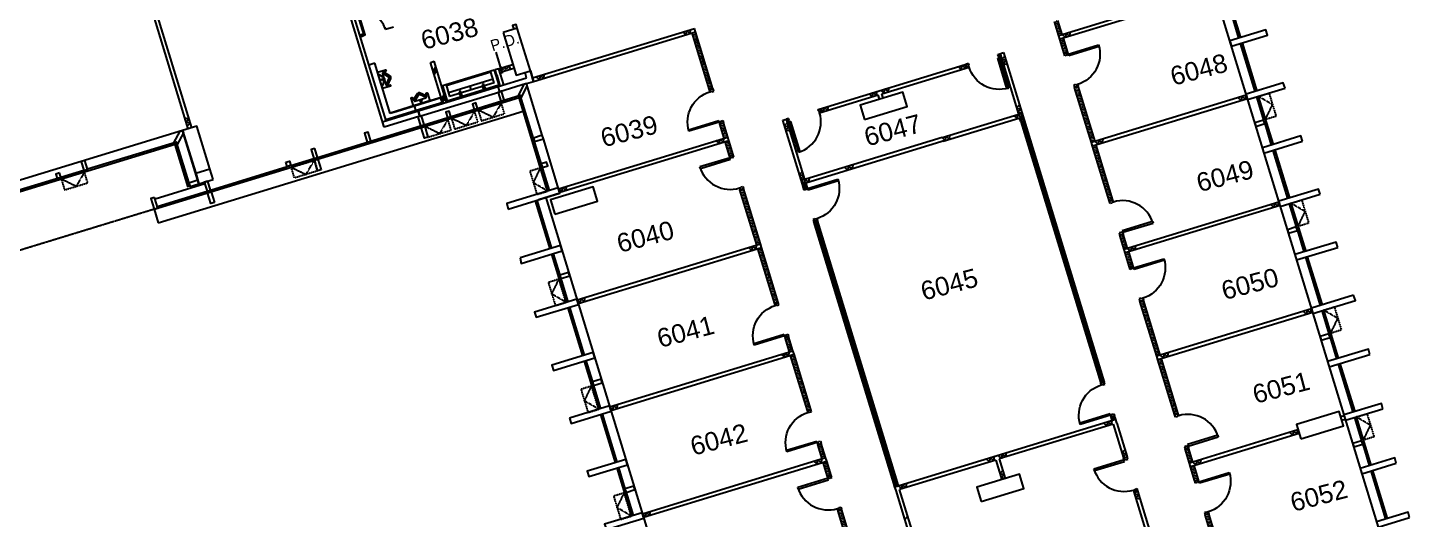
# Model space of a CAD drawing. Header units: millimetres. Extents: x 0 to 98691, y 3071 to 66337.
# Drawn here: x 22152 to 59269, y 27694 to 40894 of the extents above; entities that cross this region are included whole.
import ezdxf

# ---------------------------------------------------------------- set-up
doc = ezdxf.new("R2010")
doc.units = ezdxf.units.MM
doc.linetypes.add('HIDDEN', pattern=[9.525, 6.35, -3.175])
doc.linetypes.add('HIDDEN2', pattern=[4.7625, 3.175, -1.5875])
for name, color, linetype in [('DLN041_3', 8, 'Continuous'), ('DLN041__', 8, 'Continuous'), ('DLN061__', 8, 'Continuous'), ('DLN210__', 8, 'Continuous'), ('DLN220_1', 8, 'Continuous'), ('DLN220__', 8, 'Continuous'), ('DLN228__', 8, 'Continuous'), ('DLN280__', 8, 'Continuous'), ('DLN314__', 8, 'Continuous'), ('DLN315__', 8, 'Continuous'), ('DLN325__', 8, 'Continuous'), ('DLN740__', 8, 'Continuous'), ('FITDOOR', 8, 'Continuous'), ('PLUMB', 8, 'Continuous'), ('sani02', 8, 'Continuous')]:
    doc.layers.add(name, color=color, linetype=linetype)
doc.styles.add('SWIS721LT450', font='swissl.ttf')
doc.styles.add('SWIS721LT750', font='swissl.ttf')
doc.dimstyles.new('INTDIM', dxfattribs={"dimtxt": 300, "dimasz": 200, "dimexe": 200, "dimexo": 200, "dimgap": 100, "dimtad": 1, "dimdec": 0, "dimzin": 0, "dimdsep": 46, "dimtxsty": 'SWIS721LT450', "dimblk": 'DIMARR', "dimcen": 200, "dimclrd": 1, "dimclre": 1, "dimclrt": 256, "dimaunit": 1, "dimadec": 3, "dimazin": 0, "dimtfac": 1, "dimtdec": 0, "dimtix": 1, "dimtmove": 2, "dimatfit": 0, "dimfxl": 1, "dimtolj": 1, "dimtzin": 0, "dimarcsym": 0})

# ---------------------------------------------------------------- blocks, each defined once
blk = doc.blocks.new('DR1CR2')
at = {"layer": 'FITDOOR'}
for p, q in [((-50, 0), (-50, -50)), ((-50, 0), (0, 0)), ((0, 0), (0, -25)), ((-62.5, -50), (-50, -50)), ((-62.5, -50), (-62.5, -100)), ((-62.5, -100), (0, -100)), ((-12, -25), (0, -25)), ((-12, -75), (0, -75)), ((0, -75), (0, -100))]:
    blk.add_line(p, q, dxfattribs=at)
blk = doc.blocks.new('DR1AD')
at = {"layer": 'FITDOOR'}
for p, q in [((-45, 1), (0, 1)), ((-45, 1), (-45, 0)), ((0, 0), (0, 1)), ((-45, 0), (0, 0))]:
    blk.add_line(p, q, dxfattribs=at)
blk = doc.blocks.new('DR1AM')
at = {"layer": 'FITDOOR'}
blk.add_arc((0, 0), 1, 90, 180, dxfattribs=at)
blk = doc.blocks.new('DR1CL2')
at = {"layer": 'FITDOOR'}
for p, q in [((50, 0), (0, 0)), ((0, 0), (0, -25)), ((50, 0), (50, -50)), ((12, -25), (0, -25)), ((0, -75), (0, -100)), ((12, -75), (0, -75)), ((62.5, -100), (0, -100)), ((62.5, -50), (50, -50)), ((62.5, -50), (62.5, -100))]:
    blk.add_line(p, q, dxfattribs=at)
blk = doc.blocks.new('WINDOW-OPEN')
at = {"layer": 'DLN314__', "linetype": 'HIDDEN2', "ltscale": 0.05}
blk.add_lwpolyline([(650, 0), (0, 0), (0, 300), (650, 300)], close=True, dxfattribs=at)
blk.add_lwpolyline([(650, 0), (325, 300), (0, 0)], dxfattribs=at)
blk = doc.blocks.new('ghj')
at = {"layer": 'DLN314__'}
blk.add_line((36950, 50), (36950, 0), dxfattribs=at)
blk.add_lwpolyline([(37000, 50), (37000, 200), (36900, 200), (36900, 50)], close=True, dxfattribs=at)
blk = doc.blocks.new('dh')
at = {"layer": 'DLN314__'}
blk.add_line((38450, 50), (38450, 0), dxfattribs=at)
blk.add_lwpolyline([(38500, 50), (38500, 300), (38400, 300), (38400, 50)], close=True, dxfattribs=at)
blk = doc.blocks.new('314')
at = {"layer": 'DLN314__'}
blk.add_line((600, -250), (600, -300), dxfattribs=at)
for points in [[(650, 0), (550, 0), (550, -250), (650, -250)], [(650, -600), (550, -600), (550, -300), (650, -300)]]:
    blk.add_lwpolyline(points, close=True, dxfattribs=at)
blk = doc.blocks.new('210')
at = {"layer": 'DLN314__'}
blk.add_line((1350, -250), (1350, -300), dxfattribs=at)
blk.add_lwpolyline([(1300, -125), (1400, -125), (1400, -250), (1300, -250)], close=True, dxfattribs=at)
blk = doc.blocks.new('314-2')
at = {"layer": 'DLN314__'}
blk.add_line((-375, 199), (-312, 166), dxfattribs=at)
blk.add_lwpolyline([(-333, 234), (-312, 166), (-380, 145), (-68, -21), (0, 0), (-21, 68)], close=True, dxfattribs=at)
blk = doc.blocks.new('DIMARR')
for p, q in [((-1, 0.25), (0, 0)), ((-1, 0), (0, 0)), ((0, 0), (-1, -0.25))]:
    blk.add_line(p, q)
blk = doc.blocks.new('UP1')
at = {"layer": 'PLUMB'}
for points in [[(174, -130, 0.355245), (154, -114), (-154, -114, 0.355245), (-174, -130), (-193, -221, -0.355529), (-202, -229), (-220, -229, -0.414214), (-230, -219), (-230, 0), (230, 0), (230, -219, -0.414214), (220, -229), (202, -229, -0.355529), (193, -221), (174, -130)], [(-181, -163), (-32, -288, 0.364844), (32, -288), (181, -163)], [(-166, -118), (-13, -248, 0.364844), (13, -248), (166, -118)]]:
    blk.add_lwpolyline(points, format="xyb", dxfattribs=at)
blk.add_circle((0, -64), 20.5, dxfattribs=at)

msp = doc.modelspace()

# ---------------------------------------------------------------- linework, layer by layer
at = {"layer": 'DLN061__'}
for p, q in [((39945, 40733), (39971, 40846)), ((39834, 40699), (39750, 40778)), ((39834, 40699), (39860, 40812)), ((39945, 40733), (39860, 40812)), ((50032, 40628), (49947, 40706)), ((50032, 40628), (50058, 40740)), ((50142, 40661), (50058, 40740)), ((50142, 40661), (50168, 40774)), ((48320, 40044), (48399, 40128)), ((33111, 39854), (33045, 39729)), ((33126, 39806), (33059, 39681)), ((33140, 39758), (33074, 39633)), ((47229, 39771), (47145, 39850)), ((47229, 39771), (47255, 39883)), ((47339, 39805), (47255, 39883)), ((47339, 39805), (47365, 39917)), ((48320, 40044), (48432, 40018)), ((48354, 39934), (48432, 40018)), ((48354, 39934), (48466, 39908)), ((35901, 39497), (35816, 39576)), ((35901, 39497), (35927, 39609)), ((36011, 39531), (35927, 39609)), ((36011, 39531), (36037, 39643)), ((33338, 39112), (33272, 38987)), ((33353, 39064), (33286, 38939)), ((33367, 39016), (33301, 38891)), ((44838, 39040), (44754, 39119)), ((44838, 39040), (44864, 39152)), ((44949, 39074), (44864, 39152)), ((44949, 39074), (44975, 39186)), ((45155, 39137), (45070, 39215)), ((45155, 39137), (45181, 39249)), ((45265, 39170), (45181, 39249)), ((45265, 39170), (45291, 39283)), ((54752, 38934), (54668, 39013)), ((54752, 38934), (54778, 39046)), ((54863, 38968), (54778, 39046)), ((54863, 38968), (54889, 39080)), ((43529, 38640), (43445, 38718)), ((43529, 38640), (43555, 38752)), ((43639, 38673), (43555, 38752)), ((43639, 38673), (43665, 38786)), ((48720, 38735), (48799, 38819)), ((48720, 38735), (48833, 38709)), ((48754, 38624), (48833, 38709)), ((48754, 38624), (48867, 38598)), ((26485, 38441), (26372, 38467)), ((26485, 38441), (26406, 38357)), ((26518, 38331), (26406, 38357)), ((26518, 38331), (26440, 38246)), ((42487, 38261), (42565, 38345)), ((42487, 38261), (42599, 38235)), ((42520, 38150), (42599, 38235)), ((48730, 38452), (48646, 38531)), ((48730, 38452), (48756, 38565)), ((48841, 38486), (48756, 38565)), ((48841, 38486), (48867, 38598)), ((40726, 37783), (40642, 37861)), ((40726, 37783), (40752, 37895)), ((40837, 37816), (40752, 37895)), ((40837, 37816), (40863, 37929)), ((42520, 38150), (42633, 38124)), ((46799, 37862), (46715, 37941)), ((46799, 37862), (46825, 37974)), ((46910, 37896), (46825, 37974)), ((46910, 37896), (46936, 38008)), ((50909, 37759), (50935, 37871)), ((51019, 37793), (50935, 37871)), ((51019, 37793), (51045, 37905)), ((50909, 37759), (50825, 37838)), ((44188, 37063), (44103, 37142)), ((44188, 37063), (44214, 37176)), ((44298, 37097), (44214, 37176)), ((44298, 37097), (44324, 37210)), ((42887, 36951), (42966, 37036)), ((42887, 36951), (42999, 36925)), ((42921, 36841), (42999, 36925)), ((42921, 36841), (43033, 36815)), ((43022, 36707), (42937, 36786)), ((43022, 36707), (43048, 36819)), ((43132, 36741), (43048, 36819)), ((43132, 36741), (43158, 36853)), ((36500, 36491), (36416, 36569)), ((36500, 36491), (36526, 36603)), ((36611, 36524), (36526, 36603)), ((36611, 36524), (36637, 36637)), ((55630, 36065), (55545, 36144)), ((55630, 36065), (55656, 36177)), ((55740, 36099), (55656, 36177)), ((55740, 36099), (55766, 36211)), ((41603, 34914), (41519, 34993)), ((41603, 34914), (41629, 35026)), ((41714, 34948), (41629, 35026)), ((41714, 34948), (41740, 35060)), ((51786, 34890), (51702, 34969)), ((51786, 34890), (51812, 35002)), ((51897, 34924), (51812, 35002)), ((51897, 34924), (51922, 35036)), ((36995, 33505), (36910, 33584)), ((36995, 33505), (37021, 33617)), ((37105, 33539), (37021, 33617)), ((37105, 33539), (37131, 33651)), ((56507, 33196), (56422, 33275)), ((56507, 33196), (56533, 33309)), ((56617, 33230), (56533, 33309)), ((56617, 33230), (56643, 33342)), ((42480, 32045), (42396, 32124)), ((42480, 32045), (42506, 32157)), ((42591, 32079), (42506, 32157)), ((42591, 32079), (42617, 32191)), ((52663, 32021), (52579, 32100)), ((52663, 32021), (52689, 32134)), ((52774, 32055), (52689, 32134)), ((52774, 32055), (52800, 32167)), ((37872, 30636), (37787, 30715)), ((37872, 30636), (37898, 30748)), ((37982, 30670), (37898, 30748)), ((37982, 30670), (38008, 30782)), ((51149, 30199), (51064, 30277)), ((51149, 30199), (51175, 30311)), ((51259, 30232), (51175, 30311)), ((51259, 30232), (51285, 30345)), ((56251, 29981), (56277, 30093)), ((56141, 29947), (56056, 30026)), ((56141, 29947), (56167, 30060)), ((56251, 29981), (56167, 30060)), ((47993, 29234), (48019, 29346)), ((48104, 29268), (48019, 29346)), ((48104, 29268), (48129, 29380)), ((48310, 29331), (48225, 29409)), ((48310, 29331), (48336, 29443)), ((48420, 29364), (48336, 29443)), ((48420, 29364), (48446, 29477)), ((51551, 29477), (51629, 29561)), ((51551, 29477), (51663, 29451)), ((51584, 29366), (51663, 29451)), ((51584, 29366), (51637, 29354)), ((43357, 29176), (43273, 29255)), ((43357, 29176), (43383, 29288)), ((43468, 29210), (43383, 29288)), ((43468, 29210), (43494, 29322)), ((47993, 29234), (47909, 29313)), ((48269, 28924), (48348, 29009)), ((53540, 29152), (53456, 29231)), ((53540, 29152), (53566, 29265)), ((53651, 29186), (53566, 29265)), ((53651, 29186), (53677, 29298)), ((45632, 28512), (45547, 28591)), ((45632, 28512), (45658, 28624)), ((45742, 28546), (45658, 28624)), ((45742, 28546), (45768, 28658)), ((48269, 28924), (48381, 28898)), ((48303, 28814), (48381, 28898)), ((48303, 28814), (48415, 28788)), ((51887, 28377), (51966, 28462)), ((51887, 28377), (51999, 28351)), ((51921, 28267), (51999, 28351)), ((51921, 28267), (52033, 28241)), ((38749, 27767), (38665, 27846)), ((38749, 27767), (38775, 27879)), ((38859, 27801), (38775, 27879)), ((38859, 27801), (38885, 27913)), ((45717, 27693), (45796, 27778))]:
    msp.add_line(p, q, dxfattribs=at)
at = {"layer": 'DLN210__'}
for p, q in [((54048, 41830), (58829, 26194)), ((54335, 41917), (54730, 40626)), ((54507, 41185), (54682, 40612)), ((54726, 40468), (55121, 39177)), ((54774, 40483), (55168, 39192)), ((35977, 38004), (35553, 39391)), ((25552, 36019), (35354, 39016)), ((31828, 38408), (34792, 39315)), ((32684, 38513), (34836, 39171)), ((32805, 38289), (35387, 39078)), ((34123, 39110), (34792, 39315)), ((36121, 36506), (35354, 39016)), ((36169, 36520), (35387, 39078)), ((55164, 39034), (55354, 38412)), ((55212, 39048), (55607, 37757)), ((25663, 35656), (35465, 38653)), ((29936, 37412), (32710, 38260)), ((55384, 38316), (55559, 37743)), ((26317, 38135), (17901, 35562)), ((36452, 36450), (36006, 37908)), ((26117, 37761), (18276, 35363)), ((26151, 37823), (23760, 37092)), ((55603, 37599), (55998, 36308)), ((55651, 37614), (56046, 36323)), ((27067, 36535), (29123, 37163)), ((29219, 37193), (29841, 37383)), ((23664, 37063), (20891, 36215)), ((26913, 36697), (25574, 36287)), ((25633, 36096), (26972, 36505)), ((36452, 36450), (35878, 36274)), ((25464, 36306), (25552, 36019)), ((25552, 36019), (25663, 35656)), ((35783, 36245), (36178, 34954)), ((35831, 36260), (36225, 34969)), ((36070, 36333), (39534, 25001)), ((56042, 36165), (56232, 35543)), ((56089, 36179), (56484, 34888)), ((56261, 35448), (56436, 34874)), ((36221, 34811), (36616, 33520)), ((36269, 34825), (36445, 34252)), ((56480, 34730), (56875, 33439)), ((56528, 34745), (56923, 33454)), ((36474, 34156), (36664, 33534)), ((36660, 33376), (37055, 32085)), ((36708, 33391), (37102, 32100)), ((56919, 33296), (57109, 32674)), ((56966, 33310), (57361, 32019)), ((57138, 32579), (57313, 32005)), ((37098, 31942), (37493, 30651)), ((37146, 31956), (37322, 31383)), ((57357, 31861), (57752, 30570)), ((57405, 31876), (57800, 30585)), ((37351, 31287), (37541, 30665)), ((37537, 30507), (37932, 29216)), ((37585, 30522), (37980, 29231)), ((57844, 30442), (58238, 29151)), ((57796, 30427), (57986, 29805)), ((58015, 29710), (58190, 29136)), ((37976, 29073), (38370, 27782)), ((38023, 29088), (38199, 28514)), ((58234, 28993), (58629, 27701)), ((58282, 29007), (58677, 27716)), ((38228, 28418), (38418, 27797))]:
    msp.add_line(p, q, dxfattribs=at)
at = {"layer": 'DLN210__', "linetype": 'HIDDEN2', "ltscale": 0.3}
msp.add_line((25648, 36048), (19814, 34265), dxfattribs=at)
at = {"layer": 'DLN220_1'}
msp.add_line((31684, 38364), (32640, 38657), dxfattribs=at)
at = {"layer": 'DLN220__'}
for p, q in [((31728, 38221), (29155, 46637)), ((31780, 38394), (29280, 46570)), ((31780, 38394), (29309, 46474)), ((53629, 41832), (49852, 40677)), ((53658, 41736), (49881, 40582)), ((35715, 39545), (40066, 40875)), ((40096, 40779), (40066, 40875)), ((35744, 39449), (40096, 40779)), ((49881, 40582), (49852, 40677)), ((48214, 40177), (48369, 40224)), ((48274, 40195), (48771, 38569)), ((48369, 40224), (48923, 38414)), ((34804, 39789), (34709, 39760)), ((34752, 39616), (34709, 39760)), ((34804, 39789), (34936, 39359)), ((35657, 39736), (35744, 39449)), ((35744, 39449), (35657, 39736)), ((43385, 38700), (47425, 39935)), ((45099, 39120), (47442, 39836)), ((34752, 39616), (34840, 39329)), ((34792, 39315), (35557, 39549)), ((35553, 39391), (34836, 39171)), ((35557, 39549), (35513, 39692)), ((35553, 39391), (35744, 39449)), ((34836, 39171), (34792, 39315)), ((34836, 39171), (34792, 39315)), ((43426, 38608), (45004, 39091)), ((45040, 38971), (45004, 39091)), ((45136, 39000), (45099, 39120)), ((54889, 39080), (50729, 37808)), ((54918, 38985), (50758, 37713)), ((32684, 38513), (32640, 38657)), ((32640, 38657), (32684, 38513)), ((32684, 38513), (31728, 38221)), ((42440, 38411), (42596, 38459)), ((42967, 36690), (42440, 38411)), ((43033, 36815), (42536, 38441)), ((46715, 37941), (48867, 38598)), ((46744, 37845), (48896, 38503)), ((36416, 36569), (40958, 37958)), ((36445, 36474), (40987, 37863)), ((40987, 37863), (40958, 37958)), ((46715, 37941), (42937, 36786)), ((46799, 37862), (42967, 36690)), ((50758, 37713), (50729, 37808)), ((26667, 36988), (26755, 36701)), ((26755, 36701), (27138, 36818)), ((27138, 36818), (27050, 37105)), ((55766, 36211), (51606, 34939)), ((55795, 36116), (51635, 34844)), ((36910, 33584), (41835, 35089)), ((36940, 33488), (41864, 34994)), ((41864, 34994), (41835, 35089)), ((51635, 34844), (51606, 34939)), ((56643, 33342), (52483, 32071)), ((56672, 33247), (52512, 31975)), ((37787, 30715), (42712, 32220)), ((37817, 30619), (42742, 32125)), ((42742, 32125), (42712, 32220)), ((52512, 31975), (52483, 32071)), ((57520, 30473), (57425, 30444)), ((51381, 30374), (45452, 28561)), ((51315, 30249), (48254, 29314)), ((51315, 30249), (51592, 29341)), ((51410, 30279), (51381, 30374)), ((51410, 30279), (51688, 29370)), ((56277, 30093), (53360, 29202)), ((57549, 30378), (57454, 30349)), ((56306, 29998), (53389, 29106)), ((38665, 27846), (43589, 29351)), ((43619, 29256), (43589, 29351)), ((51592, 29341), (51688, 29370)), ((38694, 27750), (43619, 29256)), ((48159, 29284), (45577, 28495)), ((48159, 29284), (48320, 28758)), ((48254, 29314), (48415, 28788)), ((53389, 29106), (53360, 29202)), ((45481, 28466), (45452, 28561)), ((46037, 26649), (45481, 28466)), ((46132, 26678), (45577, 28495)), ((51966, 28462), (51870, 28432)), ((51870, 28432), (53649, 22612)), ((51966, 28462), (53785, 22512))]:
    msp.add_line(p, q, dxfattribs=at)
at = {"layer": 'DLN220__', "linetype": 'HIDDEN2', "ltscale": 0.1}
for p, q in [((34804, 39789), (35091, 39877)), ((34833, 39693), (35120, 39781))]:
    msp.add_line(p, q, dxfattribs=at)
at = {"layer": 'DLN220__', "linetype": 'HIDDEN2', "ltscale": 0.05}
msp.add_line((35105, 39829), (34819, 39741), dxfattribs=at)
at = {"layer": 'DLN220__'}
for points in [[(35306, 40883), (35277, 40979), (35181, 40950), (35210, 40854)], [(35091, 39877), (35187, 39906)], [(35120, 39781), (35091, 39877)], [(35120, 39781), (35216, 39810)], [(32684, 38513), (32684, 38513)]]:
    msp.add_lwpolyline(points, dxfattribs=at)
at = {"layer": 'DLN228__'}
for p, q in [((24004, 46212), (26460, 38179)), ((24100, 46241), (26556, 38208)), ((49852, 40677), (49735, 41060)), ((49947, 40706), (49830, 41089)), ((40468, 39220), (40000, 40750)), ((40563, 39249), (40096, 40779)), ((49998, 40199), (49881, 40582)), ((50094, 40228), (49977, 40611)), ((48274, 40195), (48303, 40099)), ((48303, 40099), (48274, 40195)), ((48274, 40195), (48303, 40099)), ((48303, 40099), (48274, 40195)), ((48274, 40195), (48303, 40099)), ((50094, 40228), (49998, 40199)), ((47395, 39821), (47365, 39917)), ((47395, 39821), (47365, 39917)), ((47395, 39821), (47365, 39917)), ((47395, 39821), (47365, 39917)), ((47395, 39821), (47365, 39917)), ((47395, 39821), (47365, 39917)), ((40468, 39220), (40563, 39249)), ((50371, 39320), (50276, 39291)), ((50729, 37808), (50276, 39291)), ((50825, 37838), (50371, 39320)), ((43474, 38623), (43445, 38718)), ((43474, 38623), (43445, 38718)), ((43474, 38623), (43445, 38718)), ((43474, 38623), (43445, 38718)), ((43474, 38623), (43445, 38718)), ((43474, 38623), (43445, 38718)), ((40746, 38311), (40841, 38341)), ((40863, 37929), (40746, 38311)), ((40958, 37958), (40841, 38341)), ((42536, 38441), (42565, 38345)), ((42565, 38345), (42536, 38441)), ((42536, 38441), (42565, 38345)), ((42565, 38345), (42536, 38441)), ((42536, 38441), (42565, 38345)), ((42565, 38345), (42536, 38441)), ((42536, 38441), (42565, 38345)), ((42565, 38345), (42536, 38441)), ((42536, 38441), (42565, 38345)), ((42565, 38345), (42536, 38441)), ((48829, 38378), (48800, 38473)), ((48829, 38378), (50057, 34361)), ((48877, 38392), (48848, 38488)), ((48877, 38392), (50105, 34376)), ((48896, 38503), (48925, 38407)), ((48923, 38414), (50153, 34391)), ((41104, 37480), (40987, 37863)), ((41009, 37451), (40892, 37833)), ((49203, 37499), (50124, 34486)), ((51211, 36230), (50758, 37713)), ((51307, 36260), (50854, 37742)), ((41009, 37451), (41104, 37480)), ((49107, 37469), (50028, 34457)), ((49155, 37484), (50076, 34472)), ((41286, 36542), (41382, 36572)), ((41740, 35060), (41286, 36542)), ((41835, 35089), (41382, 36572)), ((42996, 36594), (42967, 36690)), ((42996, 36594), (43092, 36624)), ((42996, 36594), (43092, 36624)), ((43044, 36609), (43014, 36705)), ((43092, 36624), (43062, 36719)), ((51307, 36260), (51211, 36230)), ((43369, 35715), (43274, 35686)), ((43369, 35715), (43274, 35686)), ((43369, 35715), (43274, 35686)), ((44195, 32674), (43274, 35686)), ((44224, 32578), (43274, 35686)), ((44242, 32688), (43321, 35701)), ((44272, 32593), (43321, 35701)), ((44290, 32703), (43369, 35715)), ((44320, 32607), (43369, 35715)), ((51489, 35322), (51585, 35351)), ((51606, 34939), (51489, 35322)), ((51702, 34969), (51585, 35351)), ((42222, 33482), (41769, 34964)), ((42318, 33511), (41864, 34994)), ((51752, 34461), (51635, 34844)), ((51848, 34491), (51731, 34873)), ((50057, 34361), (50978, 31349)), ((50057, 34361), (50978, 31349)), ((50105, 34376), (51026, 31364)), ((50105, 34376), (51026, 31364)), ((50153, 34391), (51074, 31378)), ((50153, 34391), (51074, 31378)), ((51752, 34461), (51848, 34491)), ((42222, 33482), (42318, 33511)), ((52030, 33553), (52126, 33582)), ((52483, 32071), (52030, 33553)), ((52579, 32100), (52126, 33582)), ((42500, 32574), (42595, 32603)), ((42617, 32191), (42500, 32574)), ((42712, 32220), (42595, 32603)), ((45145, 29566), (44224, 32578)), ((45423, 28657), (44224, 32578)), ((45193, 29580), (44272, 32593)), ((45470, 28672), (44272, 32593)), ((45240, 29595), (44320, 32607)), ((45518, 28686), (44320, 32607)), ((43099, 30613), (42646, 32095)), ((43195, 30642), (42742, 32125)), ((52966, 30493), (52512, 31975)), ((53061, 30522), (52608, 32004)), ((50978, 31349), (51074, 31378)), ((43099, 30613), (43195, 30642)), ((51352, 30470), (51256, 30441)), ((51352, 30470), (51256, 30441)), ((51352, 30470), (51256, 30441)), ((51285, 30345), (51256, 30441)), ((51285, 30345), (51256, 30441)), ((51333, 30360), (51304, 30455)), ((51333, 30360), (51304, 30455)), ((51381, 30374), (51352, 30470)), ((51381, 30374), (51352, 30470)), ((53061, 30522), (52966, 30493)), ((43377, 29705), (43473, 29734)), ((43494, 29322), (43377, 29705)), ((43589, 29351), (43473, 29734)), ((53339, 29613), (53243, 29584)), ((53360, 29202), (53243, 29584)), ((53456, 29231), (53339, 29613)), ((43640, 28844), (43523, 29227)), ((43736, 28873), (43619, 29256)), ((53506, 28723), (53389, 29106)), ((53602, 28753), (53485, 29135)), ((43640, 28844), (43736, 28873)), ((45452, 28561), (45423, 28657)), ((45452, 28561), (45423, 28657)), ((45500, 28576), (45470, 28672)), ((45500, 28576), (45470, 28672)), ((45547, 28591), (45518, 28686)), ((45547, 28591), (45518, 28686)), ((53602, 28753), (53506, 28723)), ((43918, 27936), (44013, 27965)), ((44371, 26453), (43918, 27936)), ((44467, 26483), (44013, 27965)), ((53880, 27844), (53784, 27815)), ((54333, 26362), (53880, 27844)), ((54237, 26333), (53784, 27815))]:
    msp.add_line(p, q, dxfattribs=at)
at = {"layer": 'DLN228__', "linetype": 'HIDDEN', "ltscale": 0.01}
for p, q in [((49900, 40692), (49783, 41074)), ((40516, 39235), (40048, 40765)), ((50046, 40214), (49929, 40596)), ((50777, 37823), (50324, 39305)), ((40910, 37944), (40793, 38326)), ((41057, 37465), (40940, 37848)), ((51259, 36245), (50806, 37727)), ((41787, 35075), (41334, 36557)), ((51654, 34954), (51537, 35337)), ((42270, 33497), (41817, 34979)), ((51800, 34476), (51683, 34858)), ((52531, 32085), (52078, 33567)), ((42665, 32206), (42548, 32588)), ((43147, 30628), (42694, 32110)), ((53013, 30507), (52560, 31989)), ((43542, 29337), (43425, 29719)), ((53408, 29216), (53291, 29599)), ((43688, 28859), (43571, 29241)), ((53554, 28738), (53437, 29121)), ((44419, 26468), (43966, 27950)), ((54285, 26347), (53832, 27830))]:
    msp.add_line(p, q, dxfattribs=at)
at = {"layer": 'DLN280__'}
for points in [[(34923, 40767), (35274, 39619), (35657, 39736), (35306, 40883)], [(34923, 40767), (35274, 39619), (35657, 39736), (35306, 40883)], [(44631, 38428), (45779, 38779), (45662, 39161), (44514, 38810)], [(26317, 38135), (26667, 36988), (27050, 37105), (26699, 38252)], [(36312, 35884), (37459, 36235), (37342, 36617), (36195, 36267)], [(56350, 29854), (57498, 30205), (57381, 30588), (56233, 30237)], [(47767, 28171), (48915, 28522), (48798, 28905), (47650, 28554)]]:
    msp.add_lwpolyline(points, close=True, dxfattribs=at)
at = {"layer": 'DLN314__'}
for p, q in [((35354, 39016), (35387, 39078)), ((26755, 36701), (26317, 38135)), ((26468, 36613), (26117, 37761)), ((26516, 36628), (26151, 37823)), ((23712, 37077), (23727, 37030)), ((26501, 36675), (26454, 36661)), ((26899, 36745), (26913, 36697))]:
    msp.add_line(p, q, dxfattribs=at)
for points in [[(54487, 40395), (55459, 40692), (55411, 40835), (54443, 40539)], [(35320, 39058), (35387, 39078), (35408, 39011), (35574, 39323), (35553, 39391), (35486, 39370)], [(55931, 39268), (55883, 39410), (54881, 39104), (54881, 39104), (54881, 39104), (54925, 38961)], [(56403, 37844), (56355, 37986), (55320, 37670), (55320, 37670), (55320, 37670), (55364, 37526)], [(23687, 37331), (23591, 37302), (23664, 37063), (23760, 37092)], [(26755, 36701), (26726, 36796), (26487, 36723), (26516, 36628)], [(35059, 36024), (36452, 36450), (36408, 36593), (35024, 36170)], [(56875, 36419), (56827, 36562), (55759, 36235), (55759, 36235), (55759, 36235), (55802, 36092)], [(25560, 36335), (25464, 36306), (25552, 36019), (25648, 36048)], [(35379, 34710), (35414, 34564), (36508, 34898), (36464, 35042)], [(57347, 34995), (57299, 35138), (56197, 34801), (56241, 34657)], [(36903, 33607), (35764, 33259), (35811, 33117), (36947, 33464)], [(57771, 33713), (56636, 33366), (56680, 33223), (57819, 33571)], [(37342, 32173), (36236, 31835), (36283, 31693), (37385, 32030)], [(58204, 32120), (58168, 32266), (57074, 31932), (57118, 31788)], [(36708, 30411), (36755, 30268), (37824, 30595), (37824, 30595), (37824, 30595), (37780, 30739)], [(58559, 30660), (58524, 30806), (57513, 30497), (57557, 30354)], [(58914, 29200), (58879, 29346), (57951, 29063), (57995, 28919)], [(38263, 29161), (38263, 29161), (38219, 29304), (37180, 28987), (37227, 28844), (38263, 29161)], [(38701, 27726), (38657, 27870), (37652, 27562), (37699, 27420), (38701, 27726), (38701, 27726)], [(59269, 27740), (59234, 27886), (58390, 27628), (58434, 27485)]]:
    msp.add_lwpolyline(points, close=True, dxfattribs=at)
at = {"layer": 'DLN740__'}
for p, q in [((31747, 40894), (31762, 40846)), ((31977, 40911), (31762, 40846)), ((31174, 40718), (31078, 40689)), ((31188, 40670), (31093, 40641)), ((31174, 40718), (31188, 40670))]:
    msp.add_line(p, q, dxfattribs=at)
at = {"layer": 'DLN740__', "linetype": 'ByBlock'}
for p, q in [((31480, 39938), (31322, 39890)), ((34684, 39752), (33274, 39321)), ((34684, 39412), (34589, 39723)), ((34684, 39752), (34708, 39760)), ((34684, 39752), (34809, 39346)), ((33394, 39358), (33489, 39047)), ((33399, 39339), (34595, 39704)), ((34809, 39346), (33422, 38922)), ((34655, 39508), (33459, 39143)), ((34684, 39412), (33489, 39047)), ((33262, 39019), (32545, 38800)), ((33262, 39019), (32545, 38800)), ((33265, 39007), (32548, 38788)), ((33265, 39007), (32548, 38788)), ((33299, 38858), (33251, 39013)), ((33299, 38858), (33251, 39013)), ((33310, 38862), (33263, 39016)), ((33310, 38862), (33263, 39016)), ((33298, 39328), (33422, 38922)), ((34071, 39225), (34042, 39321)), ((32585, 38669), (31772, 38420)), ((32545, 38800), (31889, 38599)), ((32548, 38788), (31893, 38588)), ((32545, 38800), (31985, 38629)), ((32548, 38788), (31989, 38617)), ((32592, 38645), (32545, 38800)), ((32592, 38645), (32545, 38800)), ((33302, 38888), (32585, 38669)), ((32734, 38529), (32706, 38520)), ((32734, 38529), (32706, 38520))]:
    msp.add_line(p, q, dxfattribs=at)
msp.add_lwpolyline([(31893, 38588), (31480, 39938)], dxfattribs=at)
for points in [[(31695, 39681, 0.355245), (31685, 39658), (31775, 39363, 0.355245), (31796, 39349), (31889, 39358, -0.355529), (31899, 39351), (31904, 39334, -0.414214), (31898, 39321), (31688, 39257), (31554, 39697), (31763, 39761, -0.414214), (31776, 39755), (31781, 39738, -0.355529), (31776, 39726), (31695, 39681)], [(31672, 39304), (31748, 39482, 0.364844), (31729, 39544), (31567, 39649)], [(31783, 39353), (31862, 39537, 0.364844), (31854, 39562), (31686, 39671)], [(31830, 39352), (31906, 39531, 0.364844), (31887, 39592), (31725, 39698)]]:
    msp.add_lwpolyline(points, format="xyb", dxfattribs=at)
for points in [[(34363, 39363), (34385, 39289), (34427, 39301), (34404, 39375)], [(33741, 39173), (33764, 39099), (33805, 39111), (33783, 39185)], [(33808, 39112), (33820, 39076), (33772, 39061), (33761, 39098)], [(34430, 39302), (34441, 39266), (34394, 39251), (34382, 39288)]]:
    msp.add_lwpolyline(points, close=True, dxfattribs=at)
msp.add_circle((31682, 39496), 20.5, dxfattribs=at)
at = {"layer": 'FITDOOR'}
msp.add_lwpolyline([(31181, 40694), (31217, 40705), (31042, 41279), (31006, 41268)], close=True, dxfattribs=at)
msp.add_arc((31181, 40694), 600, 17, 107, dxfattribs=at)
at = {"layer": 'sani02'}
for p, q in [((32974, 39961), (33069, 39991)), ((33310, 38862), (32974, 39961)), ((33406, 38891), (33069, 39991))]:
    msp.add_line(p, q, dxfattribs=at)

# ---------------------------------------------------------------- block references
at = {"layer": 'DLN314__'}
for name, p, rotation in [('dh', (-1846, 27643), 16.99999999999594), ('WINDOW-OPEN', (55212, 39048), 286.999999999218), ('ghj', (-1846, 27643), 16.99999999999594), ('ghj', (-1129, 27862), 16.99999999999594), ('314', (32110, 38338), 17.00000000041399), ('dh', (66659, 1609), 106.9999999999596), ('dh', (-5432, 26546), 17.00000000001532), ('dh', (24463, 74638), 286.9999999999959), ('314', (29242, 37461), 17.00000000041399), ('210', (27807, 37022), 17.00000000041399), ('WINDOW-OPEN', (29855, 37335), 197.0000000000153), ('ghj', (25114, 72510), 286.999999999218), ('314', (26373, 36584), 17.00000000041399), ('WINDOW-OPEN', (56089, 36179), 286.999999999218), ('dh', (67536, -1260), 106.9999999999596), ('dh', (25170, 70959), 286.9999999999959), ('WINDOW-OPEN', (56966, 33310), 286.999999999218), ('dh', (68413, -4129), 106.9999999999596), ('dh', (26047, 68090), 286.9999999999959), ('WINDOW-OPEN', (57844, 30442), 286.999999999218), ('dh', (69290, -6998), 106.9999999999596), ('dh', (26924, 65221), 286.9999999999959)]:
    msp.add_blockref(name, p, dxfattribs=dict(at, rotation=rotation))
at = {"layer": 'DLN314__', "xscale": -1}
for name, p, rotation in [('WINDOW-OPEN', (33537, 38460), 197.0000000000153), ('WINDOW-OPEN', (34254, 38680), 197.0000000000153), ('WINDOW-OPEN', (32820, 38241), 197.0000000000153), ('314-2', (26317, 38135), 214.0000000000116), ('WINDOW-OPEN', (35931, 37127), 106.999999999218), ('210', (24213, 37492), 16.99999999963959), ('WINDOW-OPEN', (23057, 36825), 197.0000000000382), ('WINDOW-OPEN', (36426, 34141), 107.0000000009345), ('WINDOW-OPEN', (37303, 31272), 107.0000000009345), ('WINDOW-OPEN', (38180, 28404), 107.0000000009345)]:
    msp.add_blockref(name, p, dxfattribs=dict(at, rotation=rotation))
at = {"layer": 'DLN315__'}
for p, xscale, yscale, zscale, rotation in [((40731, 38359), -850.0000000000246, 850, 850, 107.0000000000416), ((41023, 37403), 850.0000000000247, 850.0000000000247, 850.0000000000247, 106.9999999999707), ((43106, 36576), -850.0000000000111, 849.9999999999991, 849.9999999999998, 287.0000000015887), ((51241, 30488), -850.0000000000152, 849.9999999999851, 849.9999999999998, 107.0000000016029)]:
    msp.add_blockref('DR1AM', p, dxfattribs=dict(at, xscale=xscale, yscale=yscale, zscale=zscale, rotation=rotation))
at = {"layer": 'DLN315__', "xscale": -1}
for name, p, rotation in [('DR1CL2', (40468, 39220), 106.999999999218), ('DR1CR2', (40746, 38311), 106.999999999218), ('DR1CR2', (43092, 36624), 287.0000000009346), ('DR1CL2', (43369, 35715), 287.0000000009346), ('DR1CL2', (43369, 35715), 287.0000000009346), ('DR1CL2', (50978, 31349), 106.999999999218), ('DR1CR2', (51256, 30441), 106.999999999218)]:
    msp.add_blockref(name, p, dxfattribs=dict(at, rotation=rotation))
for p, yscale, rotation in [((40731, 38359), 850, 106.999999999218), ((43106, 36576), 849.9999999999991, 287.0000000009346), ((51241, 30488), 849.9999999999851, 106.999999999218)]:
    msp.add_blockref('DR1AD', p, dxfattribs=dict(at, yscale=yscale, rotation=rotation))
at = {"layer": 'DLN315__', "yscale": 850, "rotation": 107.0000000007943}
msp.add_blockref('DR1AD', (41023, 37403), dxfattribs=at)
at = {"layer": 'DLN315__', "rotation": 107.0000000007943}
for name, p in [('DR1CR2', (41009, 37451)), ('DR1CL2', (41286, 36542))]:
    msp.add_blockref(name, p, dxfattribs=at)
at = {"layer": 'DLN325__', "xscale": -1}
for name, p, rotation in [('DR1CR2', (48303, 40099), 196.9999999948047), ('DR1CR2', (50094, 40228), 286.9999999990993), ('DR1CL2', (47395, 39821), 196.9999999948047), ('DR1CL2', (50371, 39320), 286.9999999990993), ('DR1CR2', (51848, 34491), 286.9999999973625), ('DR1CL2', (42222, 33482), 106.9999999990961), ('DR1CL2', (52126, 33582), 286.9999999973625), ('DR1CR2', (42500, 32574), 106.9999999990961), ('DR1CL2', (43099, 30613), 106.9999999990961), ('DR1CR2', (43377, 29705), 106.9999999990961), ('DR1CR2', (53602, 28753), 286.9999999973796), ('DR1CL2', (53880, 27844), 286.9999999973796)]:
    msp.add_blockref(name, p, dxfattribs=dict(at, rotation=rotation))
at = {"layer": 'DLN325__', "xscale": -1, "yscale": 850}
for p, rotation in [((50108, 40181), 286.9999999990993), ((48255, 40085), 196.9999999948047), ((51862, 34443), 286.9999999973625), ((42485, 32621), 106.9999999990961), ((43362, 29753), 106.9999999990961), ((53617, 28705), 286.9999999973796)]:
    msp.add_blockref('DR1AD', p, dxfattribs=dict(at, rotation=rotation))
at = {"layer": 'DLN325__'}
for p, xscale, yscale, zscale, rotation in [((50108, 40181), -850.0000000000247, 850, 850, 287.0000000000448), ((48255, 40085), -850.0000000000274, 850, 850, 196.9999999982506), ((42613, 38360), 850.0000000000028, 850.0000000000028, 850.0000000000028, 197.0000000017478), ((51570, 35399), 850.0000000000247, 850.0000000000247, 850.0000000000247, 286.999999999972), ((51862, 34443), -850.0000000000136, 850, 850, 287.0000000000415), ((42485, 32621), -850.0000000000246, 850, 850, 107.0000000000416), ((43362, 29753), -850.0000000000197, 850, 850, 106.9999999999064), ((53324, 29661), 850.0000000000176, 850.0000000000176, 850.0000000000176, 286.9999999999644), ((51607, 29293), 850.00000000003, 850.00000000003, 850.00000000003, 107.0000000000394), ((53617, 28705), -850.0000000000174, 850, 850, 287.0000000000417), ((43655, 28796), 850.0000000000136, 850.0000000000136, 850.0000000000136, 106.9999999999721)]:
    msp.add_blockref('DR1AM', p, dxfattribs=dict(at, xscale=xscale, yscale=yscale, zscale=zscale, rotation=rotation))
for name, p, rotation in [('DR1CL2', (43474, 38623), 197.0000000052716), ('DR1CR2', (42565, 38345), 197.0000000052716), ('DR1CL2', (51307, 36260), 287.0000000009175), ('DR1CR2', (51585, 35351), 287.0000000009175), ('DR1CL2', (53061, 30522), 287.0000000026266), ('DR1CR2', (51592, 29341), 107.0000000009345), ('DR1CR2', (53339, 29613), 287.0000000026266), ('DR1CR2', (43640, 28844), 107.000000002651), ('DR1CL2', (51870, 28432), 107.0000000009345), ('DR1CL2', (43918, 27936), 107.000000002651)]:
    msp.add_blockref(name, p, dxfattribs=dict(at, rotation=rotation))
for p, yscale, rotation in [((42613, 38360), 850, 197.0000000052716), ((51570, 35399), 850, 287.0000000009175), ((53324, 29661), 850, 287.0000000026266), ((51607, 29293), 849.9999999999851, 107.0000000009345), ((43655, 28796), 850, 107.000000002651)]:
    msp.add_blockref('DR1AD', p, dxfattribs=dict(at, yscale=yscale, rotation=rotation))
at = {"layer": 'DLN740__', "linetype": 'ByBlock', "rotation": 196.9999999999943}
msp.add_blockref('UP1', (32736, 38858), dxfattribs=at)
msp.add_blockref('UP1', (32736, 38858), dxfattribs=at)

# ---------------------------------------------------------------- texts
at = {"layer": 'DLN041_3', "style": 'SWIS721LT750'}
for s, p in [('6038', (32796, 40297)), ('6048', (52927, 39332)), ('6039', (37623, 37677)), ('6047', (44703, 37702)), ('6049', (53629, 36474)), ('6040', (38058, 34845)), ('6045', (46222, 33564)), ('6050', (54299, 33577)), ('6041', (39139, 32294)), ('6051', (55137, 30793)), ('6042', (40033, 29400)), ('6052', (56149, 27892))]:
    msp.add_text(s, height=500, rotation=14.7636, dxfattribs=at).set_placement(p)
at = {"layer": 'DLN041__', "insert": (34640, 40256), "char_height": 300, "width": 1310.63, "attachment_point": 7, "rotation": 17, "style": 'SWIS721LT750'}
msp.add_mtext('{\\fUnivers|b0|i0|c0|p34;P.D.}', dxfattribs=at)

# ---------------------------------------------------------------- leaders
at = {"layer": 'DLN041__'}
msp.add_leader([(34912, 39660), (34737, 40233)], dimstyle='INTDIM', override={"dimscale": 1, "dimtxt": 300, "dimasz": 200, "dimexe": 200, "dimexo": 200, "dimgap": 100, "dimtad": 0, "dimrnd": 0, "dimzin": 0, "dimcen": 200, "dimclrd": 256, "dimclrt": 256, "dimadec": 0}, dxfattribs=at)

doc.saveas('drawing.dxf')
